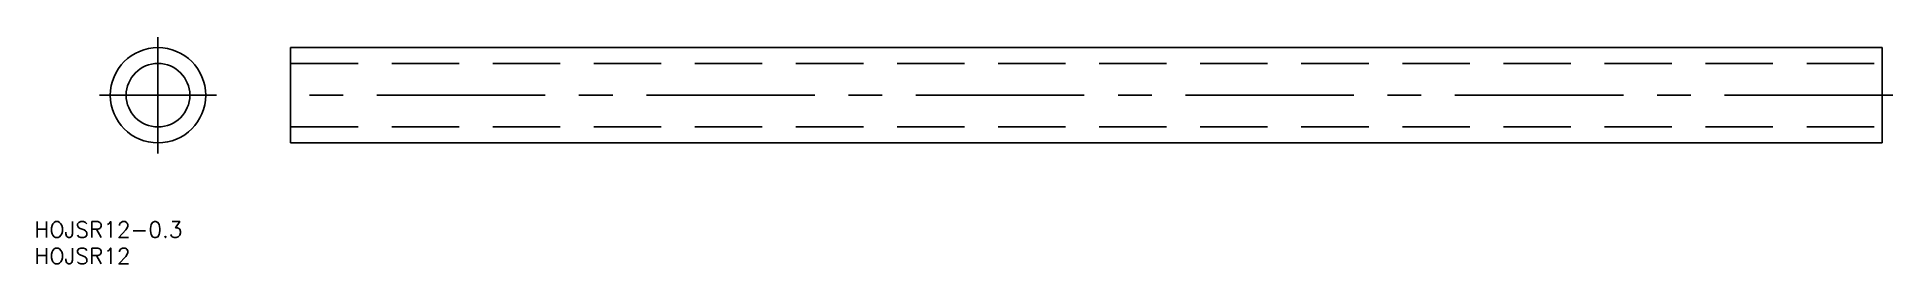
# Model space of a CAD drawing. Extents: x -23 to 327, y -32 to 11.
import ezdxf

# ---------------------------------------------------------------- set-up
doc = ezdxf.new("R2010")
doc.units = 0
doc.linetypes.add('CENTER', pattern=[50.8, 31.75, -6.35, 6.35, -6.35])
doc.linetypes.add('DASHED', pattern=[19.05, 12.7, -6.35])
doc.layers.get('0').update_dxf_attribs({"linetype": 'CONTINUOUS'})
doc.layers.add('CENTER', color=1, linetype='CENTER')
doc.styles.get("Standard").update_dxf_attribs({"font": 'txt.shx', "height": 3, "bigfont": 'bigfont.shx'})

msp = doc.modelspace()

# ---------------------------------------------------------------- linework, layer by layer
at = {"color": 7, "linetype": 'CONTINUOUS'}
for p, q in [((25, -9), (25, 9)), ((25, 9), (325, 9)), ((325, -9), (325, 9)), ((25, -9), (325, -9))]:
    msp.add_line(p, q, dxfattribs=at)
at = {"color": 3, "linetype": 'DASHED'}
for p, q in [((25, 6), (325, 6)), ((25, -6), (325, -6))]:
    msp.add_line(p, q, dxfattribs=at)
at = {"color": 7, "linetype": 'CONTINUOUS'}
for radius in [9, 6]:
    msp.add_circle((0, 0), radius, dxfattribs=at)
at = {"layer": 'CENTER', "color": 1, "linetype": 'CENTER'}
for p, q in [((0, -11), (0, 11)), ((11, 0), (-11, 0)), ((327, 0), (23, 0))]:
    msp.add_line(p, q, dxfattribs=at)

# ---------------------------------------------------------------- texts
at = {"color": 7, "linetype": 'CONTINUOUS'}
for s, p in [('HOJSR12-0.3', (-23.3, -26.89)), ('HOJSR12', (-23.3, -31.89))]:
    msp.add_text(s, height=3, dxfattribs=at).set_placement(p)

doc.saveas('drawing.dxf')
